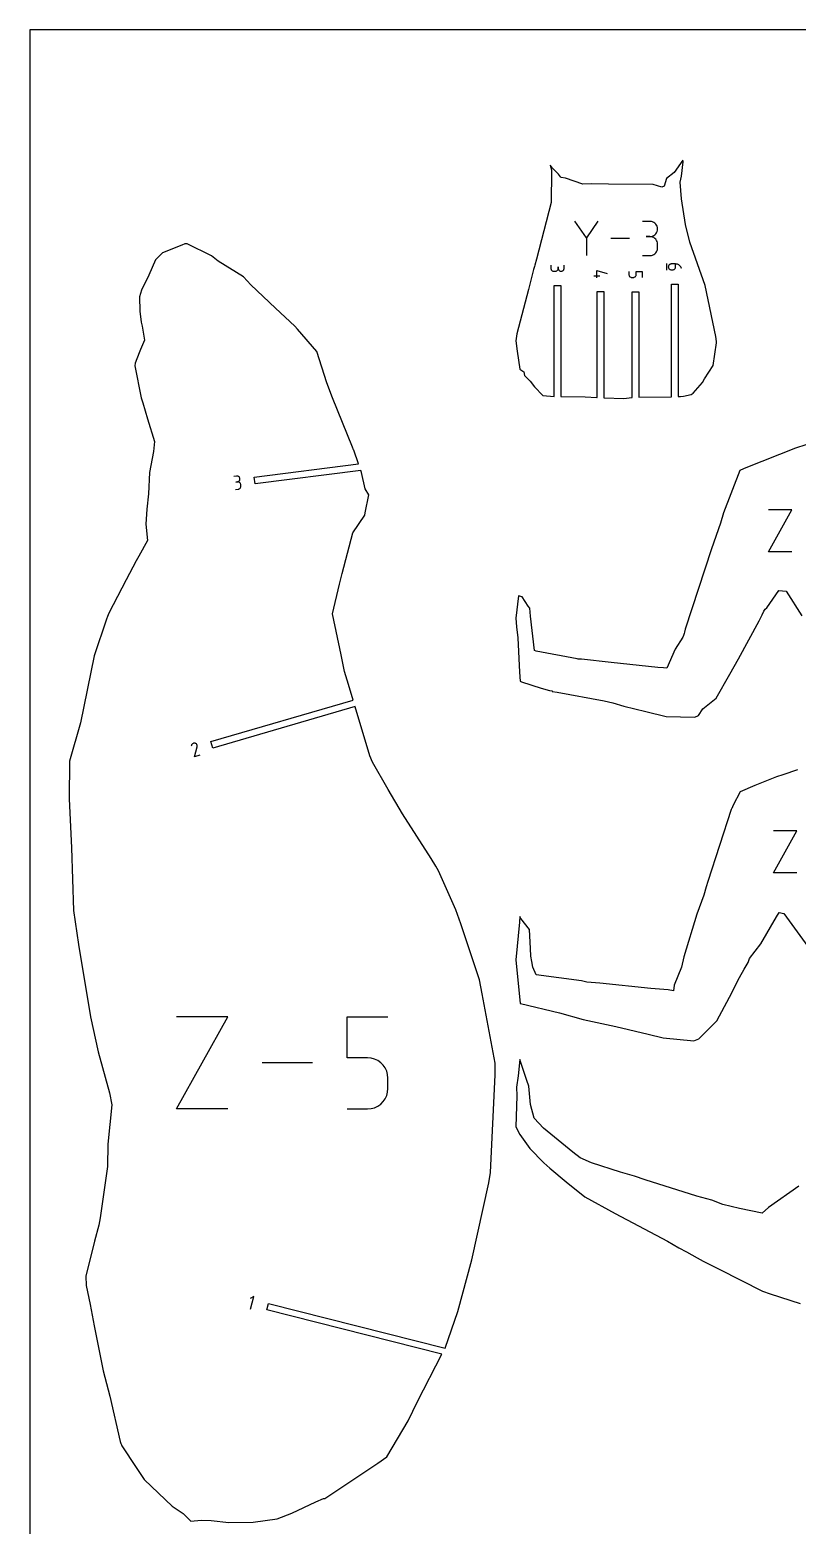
# Model space of a CAD drawing. Extents: x 0 to 560, y 0 to 480.
# Drawn here: x 0 to 130, y 226.6 to 480 of the extents above; entities that cross this region are included whole.
import ezdxf

# ---------------------------------------------------------------- set-up
doc = ezdxf.new("R2010")
doc.units = 0

msp = doc.modelspace()

# ---------------------------------------------------------------- linework, layer by layer
at = {"layer": 'annotation', "color": 1}
for p, q in [((94.310807, 444.758951), (92.371137, 447.563979)), ((96.250112, 447.563979), (94.310807, 444.758951)), ((105.082373, 447.55705), (103.791083, 447.55705)), ((105.314615, 447.536204), (105.082373, 447.55705)), ((105.533146, 447.476131), (105.314615, 447.536204)), ((105.734332, 447.380523), (105.533146, 447.476131)), ((105.914539, 447.253078), (105.734332, 447.380523)), ((106.070131, 447.097488), (105.914539, 447.253078)), ((106.197474, 446.917449), (106.070131, 447.097488)), ((106.292934, 446.716655), (106.197474, 446.917449)), ((106.352875, 446.498802), (106.292934, 446.716655)), ((106.292934, 445.816581), (106.352875, 446.035279)), ((106.373663, 446.267583), (106.352875, 446.498802)), ((106.352875, 446.035279), (106.373663, 446.267583)), ((106.373663, 446.267583), (106.373663, 446.267583)), ((94.310807, 444.984681), (94.310807, 441.748616)), ((101.611006, 444.656297), (98.431465, 444.656297)), ((105.082373, 444.97447), (104.435817, 444.97447)), ((104.435817, 444.97447), (105.082373, 444.97447)), ((105.082373, 444.97447), (105.314615, 444.995321)), ((105.314615, 444.953625), (105.082373, 444.97447)), ((105.082373, 444.97447), (105.082373, 444.97447)), ((105.314615, 444.995321), (105.533146, 445.05543)), ((105.533146, 444.893551), (105.314615, 444.953625)), ((105.533146, 445.05543), (105.734332, 445.151132)), ((105.734332, 444.797944), (105.533146, 444.893551)), ((105.734332, 445.151132), (105.914539, 445.278763)), ((105.914539, 444.670498), (105.734332, 444.797944)), ((105.914539, 445.278763), (106.070131, 445.434657)), ((106.070131, 444.514908), (105.914539, 444.670498)), ((106.070131, 445.434657), (106.197474, 445.615152)), ((106.197474, 444.334869), (106.070131, 444.514908)), ((106.197474, 445.615152), (106.292934, 445.816581)), ((106.292934, 444.134076), (106.197474, 444.334869)), ((106.352875, 443.916222), (106.292934, 444.134076)), ((106.373663, 443.685004), (106.352875, 443.916222)), ((106.373663, 443.038447), (106.373663, 443.685004)), ((106.373663, 443.685004), (106.373663, 443.685004)), ((103.791083, 441.748981), (105.082373, 441.748981)), ((105.082373, 441.748981), (105.314615, 441.769815)), ((105.082373, 441.748981), (105.082373, 441.748981)), ((105.314615, 441.769815), (105.533146, 441.829858)), ((105.533146, 441.829858), (105.734332, 441.925426)), ((105.734332, 441.925426), (105.914539, 442.052833)), ((105.914539, 442.052833), (106.070131, 442.208393)), ((106.070131, 442.208393), (106.197474, 442.38842)), ((106.197474, 442.38842), (106.292934, 442.589228)), ((106.292934, 442.589228), (106.352875, 442.807133)), ((106.352875, 442.807133), (106.373663, 443.038447)), ((88.284804, 440.104693), (88.284804, 439.607274)), ((88.284804, 439.607274), (88.284804, 439.607274)), ((88.284804, 439.607274), (88.292829, 439.517812)), ((88.292829, 439.517812), (88.315958, 439.433632)), ((88.315958, 439.433632), (88.352772, 439.356132)), ((88.352772, 439.356132), (88.401851, 439.286715)), ((88.401851, 439.286715), (88.461774, 439.226779)), ((88.461774, 439.226779), (88.531122, 439.177725)), ((88.531122, 439.177725), (88.608476, 439.140953)), ((88.608476, 439.140953), (88.692415, 439.117863)), ((88.692415, 439.117863), (88.78152, 439.109855)), ((88.78152, 439.109855), (89.030581, 439.109855)), ((89.030581, 439.109855), (89.119649, 439.117863)), ((89.030581, 439.109855), (89.030581, 439.109855)), ((89.119649, 439.117863), (89.203568, 439.140953)), ((89.203568, 439.140953), (89.280916, 439.177725)), ((89.280916, 439.177725), (89.350269, 439.226779)), ((89.350269, 439.226779), (89.410204, 439.286715)), ((89.410204, 439.286715), (89.459297, 439.356132)), ((89.459297, 439.356132), (89.496126, 439.433632)), ((89.496126, 439.433632), (89.519267, 439.517812)), ((89.519267, 439.517812), (89.527297, 439.607274)), ((89.527297, 439.607274), (89.527297, 439.856335)), ((89.527297, 439.856335), (89.527297, 439.607274)), ((89.527297, 439.607274), (89.527297, 439.607274)), ((89.527297, 439.607274), (89.535329, 439.517812)), ((89.535329, 439.517812), (89.558483, 439.433632)), ((89.558483, 439.433632), (89.595349, 439.356132)), ((89.595349, 439.356132), (89.644514, 439.286715)), ((89.644514, 439.286715), (89.704566, 439.226779)), ((89.704566, 439.226779), (89.774094, 439.177725)), ((89.774094, 439.177725), (89.851687, 439.140953)), ((89.851687, 439.140953), (89.935932, 439.117863)), ((89.935932, 439.117863), (90.025418, 439.109855)), ((90.025418, 439.109855), (90.114486, 439.117863)), ((90.025418, 439.109855), (90.025418, 439.109855)), ((90.114486, 439.117863), (90.198406, 439.140953)), ((90.198406, 439.140953), (90.275753, 439.177725)), ((90.275753, 439.177725), (90.345106, 439.226779)), ((90.345106, 439.226779), (90.405041, 439.286715)), ((90.405041, 439.286715), (90.454135, 439.356132)), ((90.454135, 439.356132), (90.490964, 439.433632)), ((90.490964, 439.433632), (90.514105, 439.517812)), ((90.514105, 439.517812), (90.522135, 439.607274)), ((90.522135, 439.607274), (90.522135, 440.104693)), ((96.06771, 437.960205), (96.06771, 439.203962)), ((96.06771, 439.203962), (97.809729, 438.707246)), ((101.50314, 439.052737), (101.50314, 438.555318)), ((101.50314, 438.555318), (101.50314, 438.555318)), ((101.50314, 438.555318), (101.511167, 438.466041)), ((101.511167, 438.466041), (101.534308, 438.381959)), ((101.534308, 438.381959), (101.571155, 438.304488)), ((102.677945, 438.304426), (102.714624, 438.381902)), ((102.714624, 438.381902), (102.737649, 438.466004)), ((102.737649, 438.466004), (102.745633, 438.555318)), ((102.745633, 438.555318), (102.745633, 439.052737)), ((102.745633, 439.052737), (103.74314, 439.052737)), ((103.74314, 439.052737), (103.74314, 438.057899)), ((107.906541, 440.396169), (107.906541, 439.276169)), ((108.194568, 439.925727), (108.186541, 439.83645)), ((108.186541, 439.83645), (108.186541, 439.83645)), ((108.186541, 439.83645), (108.194568, 439.746988)), ((108.217709, 440.00981), (108.194568, 439.925727)), ((108.194568, 439.746988), (108.217709, 439.662808)), ((108.254556, 440.08728), (108.217709, 440.00981)), ((108.217709, 439.662808), (108.254556, 439.585309)), ((108.303699, 440.156721), (108.254556, 440.08728)), ((108.254556, 439.585309), (108.303699, 439.515891)), ((108.363728, 440.216714), (108.303699, 440.156721)), ((108.303699, 439.515891), (108.363728, 439.455955)), ((108.433234, 440.265843), (108.363728, 440.216714)), ((108.363728, 439.455955), (108.433234, 439.406901)), ((108.510808, 440.30269), (108.433234, 440.265843)), ((108.433234, 439.406901), (108.510808, 439.370129)), ((108.59504, 440.325838), (108.510808, 440.30269)), ((108.510808, 439.370129), (108.59504, 439.347039)), ((108.684521, 440.333869), (108.59504, 440.325838)), ((108.59504, 439.347039), (108.684521, 439.339032)), ((109.429034, 440.333869), (108.684521, 440.333869)), ((108.684521, 440.333869), (108.684521, 440.333869)), ((108.684521, 439.339032), (108.932318, 439.339032)), ((108.932318, 439.339032), (109.021756, 439.347039)), ((108.932318, 439.339032), (108.932318, 439.339032)), ((109.021756, 439.347039), (109.105872, 439.370129)), ((109.105872, 439.370129), (109.183277, 439.406901)), ((109.183277, 439.406901), (109.252584, 439.455955)), ((109.252584, 439.455955), (109.312403, 439.515891)), ((109.312403, 439.515891), (109.361346, 439.585309)), ((109.361346, 439.585309), (109.398025, 439.662808)), ((109.398025, 439.662808), (109.42105, 439.746988)), ((109.42105, 439.746988), (109.429034, 439.83645)), ((109.58044, 440.322855), (109.429034, 440.333869)), ((109.429034, 439.83645), (109.429034, 440.333869)), ((109.725912, 440.290707), (109.58044, 440.322855)), ((109.863645, 440.238768), (109.725912, 440.290707)), ((109.991837, 440.16838), (109.863645, 440.238768)), ((110.108683, 440.080886), (109.991837, 440.16838)), ((110.21238, 439.977627), (110.108683, 440.080886)), ((110.301124, 439.859946), (110.21238, 439.977627)), ((110.373113, 439.729185), (110.301124, 439.859946)), ((110.426541, 439.586687), (110.373113, 439.729185)), ((110.426541, 439.586687), (110.426541, 439.586687)), ((95.569729, 438.333023), (96.564567, 438.333023)), ((101.571155, 438.304488), (101.620298, 438.235048)), ((101.620298, 438.235048), (101.680327, 438.175054)), ((101.680327, 438.175054), (101.749833, 438.125925)), ((101.749833, 438.125925), (101.827407, 438.089078)), ((101.827407, 438.089078), (101.911639, 438.06593)), ((101.911639, 438.06593), (102.00112, 438.057899)), ((102.00112, 438.057899), (102.248917, 438.057899)), ((102.248917, 438.057899), (102.338354, 438.065925)), ((102.248917, 438.057899), (102.248917, 438.057899)), ((102.338354, 438.065925), (102.42247, 438.089062)), ((102.42247, 438.089062), (102.499876, 438.125894)), ((102.499876, 438.125894), (102.569183, 438.175008)), ((102.569183, 438.175008), (102.629002, 438.23499)), ((102.629002, 438.23499), (102.677945, 438.304426)), ((35.037632, 404.390318), (34.544172, 404.327689)), ((35.162891, 403.403398), (34.915813, 403.372039)), ((34.915813, 403.372039), (35.162891, 403.403398)), ((35.127393, 404.393616), (35.037632, 404.390318)), ((35.213817, 404.381258), (35.127393, 404.393616)), ((35.162891, 403.403398), (35.25063, 403.42263)), ((35.252652, 403.406696), (35.162891, 403.403398)), ((35.162891, 403.403398), (35.162891, 403.403398)), ((35.295337, 404.354481), (35.213817, 404.381258)), ((35.25063, 403.42263), (35.331225, 403.456199)), ((35.339076, 403.394338), (35.252652, 403.406696)), ((35.370383, 404.314518), (35.295337, 404.354481)), ((35.331225, 403.456199), (35.403466, 403.502529)), ((35.420596, 403.36756), (35.339076, 403.394338)), ((35.437388, 404.262607), (35.370383, 404.314518)), ((35.403466, 403.502529), (35.466141, 403.560043)), ((35.495642, 403.327598), (35.420596, 403.36756)), ((35.494784, 404.199982), (35.437388, 404.262607)), ((35.466141, 403.560043), (35.518038, 403.627164)), ((35.541002, 404.12788), (35.494784, 404.199982)), ((35.562647, 403.275686), (35.495642, 403.327598)), ((35.518038, 403.627164), (35.557948, 403.702315)), ((35.574475, 404.047535), (35.541002, 404.12788)), ((35.557948, 403.702315), (35.584657, 403.78392)), ((35.620043, 403.213062), (35.562647, 403.275686)), ((35.593633, 403.960184), (35.574475, 404.047535)), ((35.584657, 403.78392), (35.596956, 403.870402)), ((35.596956, 403.870402), (35.593633, 403.960184)), ((35.593633, 403.960184), (35.593633, 403.960184)), ((35.666261, 403.140959), (35.620043, 403.213062)), ((35.699734, 403.060615), (35.666261, 403.140959)), ((35.718892, 402.973264), (35.699734, 403.060615)), ((35.750251, 402.726185), (35.718892, 402.973264)), ((35.718892, 402.973264), (35.718892, 402.973264)), ((34.825872, 402.108163), (35.319332, 402.170792)), ((35.319332, 402.170792), (35.407072, 402.190018)), ((35.319332, 402.170792), (35.319332, 402.170792)), ((35.407072, 402.190018), (35.48767, 402.223562)), ((35.48767, 402.223562), (35.559918, 402.269841)), ((35.559918, 402.269841), (35.622603, 402.327269)), ((35.622603, 402.327269), (35.674517, 402.394262)), ((35.674517, 402.394262), (35.714449, 402.469235)), ((35.714449, 402.469235), (35.741189, 402.550603)), ((35.741189, 402.550603), (35.753526, 402.636781)), ((35.753526, 402.636781), (35.750251, 402.726185)), ((125.174133, 391.564494), (129.127161, 398.683874)), ((129.127161, 398.683874), (125.174133, 398.683874)), ((129.127161, 391.564494), (125.174133, 391.564494)), ((27.376486, 358.749716), (27.348867, 358.611135)), ((27.405666, 358.834797), (27.376486, 358.749716)), ((27.448188, 358.911118), (27.405666, 358.834797)), ((27.502375, 358.977678), (27.448188, 358.911118)), ((27.566547, 359.033475), (27.502375, 358.977678)), ((27.639028, 359.077508), (27.566547, 359.033475)), ((27.718138, 359.108777), (27.639028, 359.077508)), ((27.802199, 359.126278), (27.718138, 359.108777)), ((27.889534, 359.129012), (27.802199, 359.126278)), ((27.869943, 356.819744), (28.338021, 358.497849)), ((27.978464, 359.115976), (27.889534, 359.129012)), ((28.063165, 359.086618), (27.978464, 359.115976)), ((27.978464, 359.115976), (27.978464, 359.115976)), ((28.139273, 359.043941), (28.063165, 359.086618)), ((28.205731, 358.989625), (28.139273, 359.043941)), ((28.261484, 358.92535), (28.205731, 358.989625)), ((28.305476, 358.852797), (28.261484, 358.92535)), ((28.336649, 358.773646), (28.305476, 358.852797)), ((28.353949, 358.689577), (28.336649, 358.773646)), ((28.338021, 358.497849), (28.338695, 358.499462)), ((28.338021, 358.497849), (28.338021, 358.497849)), ((28.338695, 358.499462), (28.339323, 358.501074)), ((28.339323, 358.501074), (28.339907, 358.502697)), ((28.339907, 358.502697), (28.340452, 358.504344)), ((28.340452, 358.504344), (28.340961, 358.50603)), ((28.340961, 358.50603), (28.341436, 358.507766)), ((28.341436, 358.507766), (28.341883, 358.509565)), ((28.341883, 358.509565), (28.342303, 358.511442)), ((28.342303, 358.511442), (28.342701, 358.513408)), ((28.342701, 358.513408), (28.356318, 358.602271)), ((28.342701, 358.513408), (28.342701, 358.513408)), ((28.356318, 358.602271), (28.353949, 358.689577)), ((28.82498, 357.098324), (27.869943, 356.819744)), ((125.993475, 337.140454), (129.949201, 344.264693)), ((129.949201, 344.264693), (125.993475, 344.264693)), ((129.949201, 337.140454), (125.993475, 337.140454)), ((24.85174, 297.13821), (33.515334, 312.741289)), ((33.515334, 312.741289), (24.85174, 312.741289)), ((53.749139, 305.792997), (53.749139, 312.741289)), ((53.749139, 312.741289), (60.678839, 312.741289)), ((47.899452, 304.939749), (39.367956, 304.939749)), ((57.213989, 305.792997), (53.749139, 305.792997)), ((57.83612, 305.737385), (57.213989, 305.792997)), ((58.421946, 305.576998), (57.83612, 305.737385)), ((58.961617, 305.321507), (58.421946, 305.576998)), ((59.445285, 304.980586), (58.961617, 305.321507)), ((59.863099, 304.563905), (59.445285, 304.980586)), ((60.205212, 304.081138), (59.863099, 304.563905)), ((60.461772, 303.541957), (60.205212, 304.081138)), ((60.622931, 302.956033), (60.461772, 303.541957)), ((60.678839, 302.333039), (60.622931, 302.956033)), ((60.678839, 300.606974), (60.678839, 302.333039)), ((60.678839, 302.333039), (60.678839, 302.333039)), ((60.204994, 298.856592), (60.461659, 299.396945)), ((60.461659, 299.396945), (60.622899, 299.983678)), ((60.622899, 299.983678), (60.678839, 300.606974)), ((33.515334, 297.13821), (24.85174, 297.13821)), ((53.749139, 297.13821), (57.213989, 297.13821)), ((57.213989, 297.13821), (57.835862, 297.194124)), ((57.213989, 297.13821), (57.213989, 297.13821)), ((57.835862, 297.194124), (58.421551, 297.35532)), ((58.421551, 297.35532), (58.961182, 297.611983)), ((58.961182, 297.611983), (59.444882, 297.954293)), ((59.444882, 297.954293), (59.862777, 298.372436)), ((59.862777, 298.372436), (60.204994, 298.856592)), ((37.958933, 265.363734), (37.354167, 265.00267)), ((37.410598, 263.191885), (37.958933, 265.363734))]:
    msp.add_line(p, q, dxfattribs=at)
at = {"layer": 'boundary', "color": 5}
for p, q in [((88.551367, 456.567477), (88.141939, 457.10151)), ((88.141939, 457.10151), (88.372501, 456.287205)), ((88.372501, 456.287205), (88.396218, 456.001032)), ((89.586535, 455.528856), (88.551367, 456.567477)), ((110.631116, 457.904599), (109.181474, 455.847802)), ((110.403201, 455.221836), (110.690205, 457.616241)), ((110.690205, 457.616241), (110.631116, 457.904599)), ((88.396218, 456.001032), (88.338309, 450.729721)), ((89.896774, 455.117845), (89.586535, 455.528856)), ((90.010884, 455.002024), (89.896774, 455.117845)), ((90.775014, 454.87879), (90.010884, 455.002024)), ((93.679434, 453.84853), (90.775014, 454.87879)), ((95.142659, 453.907147), (93.679434, 453.84853)), ((98.052063, 453.867538), (95.142659, 453.907147)), ((105.60576, 453.78434), (98.052063, 453.867538)), ((107.09785, 453.337701), (105.60576, 453.78434)), ((107.908092, 454.835947), (107.478541, 453.506647)), ((109.181474, 455.847802), (107.908092, 454.835947)), ((110.197459, 454.20019), (110.403201, 455.221836)), ((110.4291, 451.374552), (110.197459, 454.20019)), ((107.478541, 453.506647), (107.09785, 453.337701)), ((111.106144, 447.031196), (110.4291, 451.374552)), ((88.338309, 450.729721), (85.847386, 441.148398)), ((111.842845, 444.045268), (111.106144, 447.031196)), ((25.735669, 443.505887), (22.4628, 442.22002)), ((26.238777, 443.746641), (25.735669, 443.505887)), ((26.630698, 443.75839), (26.238777, 443.746641)), ((30.754444, 441.704548), (26.630698, 443.75839)), ((114.41309, 436.712092), (111.842845, 444.045268)), ((21.28439, 441.041361), (20.151265, 438.433859)), ((22.4628, 442.22002), (21.28439, 441.041361)), ((31.916831, 440.782964), (30.754444, 441.704548)), ((85.847386, 441.148398), (85.591172, 440.158777)), ((20.151265, 438.433859), (18.896411, 435.866909)), ((36.182247, 438.13513), (31.916831, 440.782964)), ((85.314178, 439.401587), (84.479797, 436.003249)), ((85.520075, 439.878616), (85.314178, 439.401587)), ((85.591172, 440.158777), (85.520075, 439.878616)), ((18.896411, 435.866909), (18.56128, 434.736396)), ((37.465111, 436.822754), (36.182247, 438.13513)), ((41.635543, 432.838908), (37.465111, 436.822754)), ((84.479797, 436.003249), (82.523934, 428.507001)), ((88.831733, 417.881142), (88.831733, 436.679993)), ((88.831733, 436.679993), (89.977733, 436.679993)), ((89.977733, 436.679993), (89.977733, 417.864409)), ((108.733541, 417.833841), (108.733541, 436.909169)), ((108.733541, 436.909169), (109.879541, 436.909169)), ((109.879541, 436.909169), (109.879541, 417.868725)), ((116.214336, 428.046812), (114.41309, 436.712092)), ((18.56128, 434.736396), (18.625578, 432.342248)), ((96.116729, 417.718433), (96.116729, 435.654803)), ((96.116729, 435.654803), (97.262729, 435.654803)), ((97.262729, 435.654803), (97.262729, 417.669719)), ((102.05014, 417.686572), (102.05014, 435.628037)), ((102.05014, 435.628037), (103.19614, 435.628037)), ((103.19614, 435.628037), (103.19614, 417.757974)), ((18.625578, 432.342248), (18.858202, 430.452243)), ((44.899464, 429.784394), (41.635543, 432.838908)), ((18.858202, 430.452243), (19.017243, 429.784708)), ((19.017243, 429.784708), (19.439841, 427.395337)), ((45.340498, 429.264154), (44.899464, 429.784394)), ((48.602974, 425.487007), (45.340498, 429.264154)), ((82.523934, 428.507001), (82.368435, 427.321521)), ((18.769585, 425.850787), (18.506803, 425.274658)), ((19.439841, 427.395337), (18.769585, 425.850787)), ((82.368435, 427.321521), (82.548826, 425.532951)), ((115.815362, 423.106218), (116.348307, 426.946719)), ((116.378007, 427.219878), (116.214336, 428.046812)), ((116.348307, 426.946719), (116.378007, 427.219878)), ((17.864955, 423.513809), (17.787047, 423.077371)), ((18.506803, 425.274658), (17.864955, 423.513809)), ((50.292907, 420.170825), (48.602974, 425.487007)), ((82.548826, 425.532951), (83.033473, 422.508234)), ((17.787047, 423.077371), (18.870201, 417.641729)), ((83.033473, 422.508234), (83.691351, 422.034194)), ((83.691351, 422.034194), (83.832894, 421.428722)), ((83.832894, 421.428722), (84.786128, 420.462987)), ((113.956438, 420.273405), (114.318948, 420.846019)), ((114.318948, 420.846019), (115.815362, 423.106218)), ((51.251779, 417.623877), (50.292907, 420.170825)), ((84.786128, 420.462987), (85.526961, 419.524056)), ((85.526961, 419.524056), (86.92419, 418.044435)), ((110.754007, 417.916732), (112.046707, 418.218219)), ((112.046707, 418.218219), (112.375538, 418.451819)), ((112.375538, 418.451819), (113.956438, 420.273405)), ((18.870201, 417.641729), (19.143295, 416.801369)), ((19.143295, 416.801369), (19.938046, 414.114284)), ((54.667093, 409.266314), (51.251779, 417.623877)), ((86.92419, 418.044435), (88.827992, 417.881197)), ((88.827992, 417.881197), (88.831733, 417.881142)), ((89.977733, 417.864409), (90.047733, 417.863387)), ((90.047733, 417.863387), (94.097799, 417.804252)), ((94.097799, 417.804252), (96.046729, 417.721408)), ((96.046729, 417.721408), (96.116729, 417.718433)), ((97.262729, 417.669719), (97.332729, 417.666744)), ((97.332729, 417.666744), (100.627114, 417.526709)), ((100.627114, 417.526709), (101.98014, 417.678708)), ((101.98014, 417.678708), (102.05014, 417.686572)), ((103.19614, 417.757974), (108.733541, 417.833841)), ((109.879541, 417.868725), (110.135373, 417.893282)), ((110.135373, 417.893282), (110.226273, 417.890751)), ((110.226273, 417.890751), (110.754007, 417.916732)), ((19.938046, 414.114284), (21.129239, 410.255143)), ((20.971009, 408.554011), (20.263166, 405.009387)), ((21.129239, 410.255143), (20.971009, 408.554011)), ((54.827128, 408.862835), (54.667093, 409.266314)), ((54.875676, 408.790143), (54.827128, 408.862835)), ((55.682915, 406.461832), (54.875676, 408.790143)), ((129.75925, 409.132434), (121.308793, 405.763521)), ((131.474726, 409.676149), (129.75925, 409.132434)), ((38.010162, 404.218821), (55.682915, 406.461832)), ((121.308793, 405.763521), (120.430727, 405.408896)), ((20.263166, 405.009387), (20.094172, 401.356155)), ((38.154454, 403.081941), (38.010162, 404.218821)), ((56.066546, 405.355329), (38.154454, 403.081941)), ((56.184839, 405.014138), (56.066546, 405.355329)), ((56.807275, 402.213942), (56.184839, 405.014138)), ((120.326796, 405.355675), (117.547314, 398.164753)), ((120.430727, 405.408896), (120.326796, 405.355675)), ((20.094172, 401.356155), (19.792965, 398.790116)), ((57.429946, 401.225334), (56.807275, 402.213942)), ((56.828274, 398.145661), (57.429946, 401.225334)), ((19.792965, 398.790116), (19.673207, 396.21297)), ((56.746283, 397.791064), (56.828274, 398.145661)), ((117.547314, 398.164753), (117.050167, 396.40038)), ((19.673207, 396.21297), (19.905158, 393.44637)), ((54.737474, 394.794502), (56.746283, 397.791064)), ((117.050167, 396.40038), (115.493867, 392.031851)), ((19.905158, 393.44637), (18.441653, 390.80457)), ((52.930694, 387.903185), (54.737474, 394.794502)), ((18.441653, 390.80457), (18.002053, 390.025735)), ((115.493867, 392.031851), (111.06448, 378.435189)), ((18.002053, 390.025735), (16.323145, 386.778693)), ((52.492731, 386.083591), (52.930694, 387.903185)), ((16.323145, 386.778693), (13.392057, 381.134068)), ((51.302976, 381.038702), (52.492731, 386.083591)), ((82.807614, 384.114682), (82.368434, 380.327572)), ((83.418533, 383.9414), (82.807614, 384.114682)), ((84.435761, 382.35604), (83.418533, 383.9414)), ((124.867572, 382.050202), (126.944988, 385.006368)), ((126.944988, 385.006368), (128.187134, 384.871241)), ((128.187134, 384.871241), (130.797589, 380.705021)), ((12.981281, 380.155746), (10.904593, 373.907377)), ((13.137356, 380.59534), (12.981281, 380.155746)), ((13.392057, 381.134068), (13.137356, 380.59534)), ((52.77186, 374.120438), (51.302976, 381.038702)), ((82.368434, 380.327572), (82.477995, 378.841846)), ((84.712189, 382.01999), (84.435761, 382.35604)), ((84.831904, 380.636916), (84.712189, 382.01999)), ((85.511942, 374.83715), (84.831904, 380.636916)), ((123.565004, 379.862462), (124.071832, 380.871464)), ((124.071832, 380.871464), (124.388885, 381.469143)), ((124.388885, 381.469143), (124.51228, 381.692212)), ((124.51228, 381.692212), (124.602515, 381.845398)), ((124.602515, 381.845398), (124.867572, 382.050202)), ((82.477995, 378.841846), (82.671812, 376.952522)), ((110.857931, 377.70938), (110.735331, 377.370647)), ((110.917302, 377.95659), (110.857931, 377.70938)), ((111.06448, 378.435189), (110.917302, 377.95659)), ((120.064581, 373.414714), (123.565004, 379.862462)), ((82.671812, 376.952522), (82.970022, 371.135281)), ((109.351122, 375.054772), (107.909588, 371.808003)), ((110.651788, 377.069226), (109.351122, 375.054772)), ((110.735331, 377.370647), (110.651788, 377.069226)), ((10.904593, 373.907377), (8.576569, 362.57191)), ((53.299134, 371.282748), (52.77186, 374.120438)), ((85.795396, 374.734999), (85.511942, 374.83715)), ((92.762583, 373.426478), (85.795396, 374.734999)), ((92.889534, 373.354065), (92.762583, 373.426478)), ((93.455033, 373.33349), (92.889534, 373.354065)), ((98.525282, 372.818724), (93.455033, 373.33349)), ((106.406613, 371.95355), (98.525282, 372.818724)), ((118.625391, 370.814828), (120.064581, 373.414714)), ((53.96886, 369.088349), (53.299134, 371.282748)), ((82.970022, 371.135281), (83.062024, 369.607306)), ((107.393118, 371.87304), (106.406613, 371.95355)), ((107.909588, 371.808003), (107.393118, 371.87304)), ((116.279375, 366.758014), (118.625391, 370.814828)), ((54.764237, 366.428243), (53.96886, 369.088349)), ((83.062024, 369.607306), (83.288642, 369.519527)), ((83.288642, 369.519527), (86.614023, 368.46308)), ((86.614023, 368.46308), (88.043587, 368.025992)), ((88.043587, 368.025992), (88.524717, 367.99682)), ((88.524717, 367.99682), (88.490462, 367.907085)), ((88.490462, 367.907085), (89.338073, 367.748211)), ((89.338073, 367.748211), (97.289062, 366.2998)), ((30.683542, 359.404031), (54.764237, 366.428243)), ((55.092539, 365.330248), (31.004451, 358.303879)), ((55.112592, 365.26318), (55.092539, 365.330248)), ((57.597268, 356.953279), (55.112592, 365.26318)), ((97.289062, 366.2998), (98.779289, 365.961733)), ((98.779289, 365.961733), (100.645383, 365.39872)), ((100.645383, 365.39872), (104.399867, 364.473582)), ((113.312254, 363.79613), (114.012239, 364.94885)), ((114.012239, 364.94885), (116.279375, 366.758014)), ((8.576569, 362.57191), (6.688958, 356.079079)), ((104.399867, 364.473582), (107.83917, 363.635228)), ((107.83917, 363.635228), (112.655623, 363.536626)), ((112.655623, 363.536626), (113.312254, 363.79613)), ((31.004451, 358.303879), (30.683542, 359.404031)), ((6.688958, 356.079079), (6.6675, 349.716601)), ((58.071843, 355.912148), (57.597268, 356.953279)), ((60.709691, 351.284669), (58.071843, 355.912148)), ((126.211521, 353.326837), (122.874178, 351.935597)), ((126.533245, 353.406301), (126.211521, 353.326837)), ((127.607005, 353.779673), (126.533245, 353.406301)), ((130.074041, 354.592526), (127.607005, 353.779673)), ((6.6675, 349.716601), (7.052006, 341.369305)), ((63.151663, 347.145797), (60.709691, 351.284669)), ((120.359489, 350.887042), (119.184167, 348.614122)), ((122.874178, 351.935597), (120.359489, 350.887042)), ((68.002084, 339.607949), (63.151663, 347.145797)), ((118.858466, 347.900236), (114.88131, 335.666875)), ((118.897866, 348.017803), (118.858466, 347.900236)), ((118.926123, 348.076037), (118.897866, 348.017803)), ((119.184167, 348.614122), (118.926123, 348.076037)), ((7.052006, 341.369305), (7.384918, 330.757945)), ((68.814185, 338.283677), (68.002084, 339.607949)), ((69.227022, 337.478105), (68.814185, 338.283677)), ((72.164056, 330.860417), (69.227022, 337.478105)), ((114.602703, 334.760479), (114.199425, 333.360711)), ((114.88131, 335.666875), (114.602703, 334.760479)), ((114.199425, 333.360711), (113.031412, 330.155166)), ((7.384918, 330.757945), (8.233675, 325.000752)), ((73.030073, 328.49675), (72.164056, 330.860417)), ((83.019336, 329.762973), (82.947286, 328.768996)), ((83.208717, 329.435515), (83.019336, 329.762973)), ((84.664783, 327.564031), (83.208717, 329.435515)), ((113.031412, 330.155166), (110.797546, 322.891538)), ((123.889901, 325.145181), (126.546603, 329.687216)), ((126.546603, 329.687216), (127.000849, 330.404756)), ((127.000849, 330.404756), (127.765798, 330.261334)), ((127.765798, 330.261334), (132.289086, 324.030061)), ((76.20995, 319.034602), (73.030073, 328.49675)), ((82.947286, 328.768996), (82.368435, 322.391202)), ((84.854196, 324.348243), (84.664783, 327.564031)), ((8.233675, 325.000752), (10.273093, 312.752002)), ((84.868379, 323.027908), (84.854196, 324.348243)), ((121.96153, 322.654033), (123.889901, 325.145181)), ((82.368435, 322.391202), (83.106314, 315.035212)), ((85.0764, 322.120682), (84.868379, 323.027908)), ((85.252979, 321.156787), (85.0764, 322.120682)), ((110.797546, 322.891538), (110.399042, 321.190094)), ((121.061435, 320.829732), (121.736271, 321.971394)), ((121.736271, 321.971394), (121.96153, 322.654033)), ((85.780318, 319.854748), (85.252979, 321.156787)), ((93.479727, 318.848523), (85.780318, 319.854748)), ((110.399042, 321.190094), (109.160338, 318.132878)), ((118.56612, 316.070576), (120.237436, 319.435343)), ((120.237436, 319.435343), (121.061435, 320.829732)), ((76.64166, 316.668351), (76.20995, 319.034602)), ((94.398869, 318.631331), (93.479727, 318.848523)), ((96.57396, 318.472904), (94.398869, 318.631331)), ((105.233536, 317.543532), (96.57396, 318.472904)), ((108.190289, 317.297337), (105.233536, 317.543532)), ((109.088638, 317.164834), (108.190289, 317.297337)), ((109.160338, 318.132878), (109.088638, 317.164834)), ((78.866994, 304.877337), (76.64166, 316.668351)), ((83.106314, 315.035212), (83.110895, 314.999385)), ((83.110895, 314.999385), (83.119151, 314.991085)), ((83.119151, 314.991085), (83.146729, 314.985204)), ((83.146729, 314.985204), (89.758408, 313.407216)), ((116.385147, 312.043137), (118.56612, 316.070576)), ((10.273093, 312.752002), (11.563028, 306.832179)), ((89.758408, 313.407216), (93.747889, 312.289349)), ((93.747889, 312.289349), (99.287067, 311.107335)), ((113.345542, 308.993427), (116.385147, 312.043137)), ((99.287067, 311.107335), (104.796627, 309.787875)), ((104.796627, 309.787875), (107.323261, 309.176113)), ((107.323261, 309.176113), (112.491052, 308.675049)), ((11.563028, 306.832179), (13.501843, 299.895193)), ((112.491052, 308.675049), (113.345542, 308.993427)), ((78.845132, 302.928912), (78.866994, 304.877337)), ((83.036675, 305.500049), (82.725737, 302.749568)), ((84.224846, 301.983188), (83.036675, 305.500049)), ((78.037852, 286.382499), (78.845132, 302.928912)), ((82.725737, 302.749568), (82.486089, 300.807028)), ((84.562833, 300.988442), (84.224846, 301.983188)), ((13.501843, 299.895193), (13.888078, 297.814367)), ((82.50022, 299.347573), (82.368435, 294.133831)), ((82.486089, 300.807028), (82.50022, 299.347573)), ((84.818202, 297.90768), (84.562833, 300.988442)), ((13.888078, 297.814367), (13.196755, 291.180178)), ((85.442408, 295.577508), (84.818202, 297.90768)), ((82.368435, 294.133831), (83.012678, 292.826483)), ((87.028627, 293.908404), (85.442408, 295.577508)), ((83.012678, 292.826483), (84.693749, 290.407477)), ((92.023258, 289.837094), (87.028627, 293.908404)), ((13.196755, 291.180178), (13.153141, 287.388114)), ((84.693749, 290.407477), (87.101447, 287.985943)), ((93.245122, 288.85068), (92.023258, 289.837094)), ((13.153141, 287.388114), (11.882527, 278.689107)), ((77.769437, 284.635053), (78.037852, 286.382499)), ((87.101447, 287.985943), (88.088746, 287.100667)), ((88.088746, 287.100667), (90.88708, 284.77332)), ((95.142634, 287.998946), (93.245122, 288.85068)), ((100.105911, 286.43639), (95.142634, 287.998946)), ((102.454159, 285.736599), (100.105911, 286.43639)), ((74.912807, 271.562733), (77.769437, 284.635053)), ((90.88708, 284.77332), (94.041963, 282.264482)), ((104.276613, 285.152659), (102.454159, 285.736599)), ((112.998884, 282.383381), (104.276613, 285.152659)), ((130.304963, 284.026356), (125.153287, 280.416973)), ((94.041963, 282.264482), (99.154074, 279.404302)), ((115.571025, 281.699484), (112.998884, 282.383381)), ((117.438718, 280.949877), (115.571025, 281.699484)), ((99.154074, 279.404302), (108.058779, 274.730407)), ((120.25188, 280.291071), (117.438718, 280.949877)), ((124.106848, 279.448923), (120.25188, 280.291071)), ((125.153287, 280.416973), (124.106848, 279.448923)), ((11.677734, 277.434451), (10.970987, 274.757805)), ((11.882527, 278.689107), (11.677734, 277.434451)), ((10.970987, 274.757805), (9.498801, 268.799918)), ((108.058779, 274.730407), (109.976879, 273.611448)), ((72.518109, 262.799383), (74.912807, 271.562733)), ((109.976879, 273.611448), (111.289892, 272.912207)), ((111.289892, 272.912207), (113.088239, 271.931155)), ((113.088239, 271.931155), (114.072747, 271.363104)), ((114.072747, 271.363104), (116.827186, 269.959303)), ((9.498801, 268.799918), (9.52645, 267.215691)), ((116.827186, 269.959303), (124.170508, 266.238105)), ((9.52645, 267.215691), (10.207031, 263.989178)), ((124.170508, 266.238105), (125.439848, 265.788709)), ((10.207031, 263.989178), (10.906911, 260.409069)), ((40.141236, 263.066635), (40.421768, 264.177768)), ((40.421768, 264.177768), (70.357647, 256.61974)), ((125.439848, 265.788709), (130.554806, 264.183807)), ((69.818033, 255.574018), (40.141236, 263.066635)), ((70.357647, 256.61974), (72.518109, 262.799383)), ((10.906911, 260.409069), (12.415788, 252.768666)), ((65.661895, 247.569699), (69.818033, 255.574018)), ((12.415788, 252.768666), (13.558144, 248.451573)), ((13.558144, 248.451573), (15.321846, 240.794525)), ((64.08416, 244.311517), (65.661895, 247.569699)), ((60.485558, 238.192011), (64.08416, 244.311517)), ((15.321846, 240.794525), (15.410464, 240.469378)), ((15.410464, 240.469378), (15.511819, 240.204772)), ((15.511819, 240.204772), (15.584039, 240.019703)), ((15.584039, 240.019703), (18.015105, 236.367735)), ((58.95698, 237.121979), (60.485558, 238.192011)), ((18.015105, 236.367735), (19.355408, 234.366282)), ((49.963004, 231.119105), (58.95698, 237.121979)), ((19.355408, 234.366282), (19.440068, 234.279485)), ((19.440068, 234.279485), (24.096533, 229.84151)), ((48.458202, 230.556761), (49.749078, 231.126576)), ((49.749078, 231.126576), (49.963004, 231.119105)), ((24.096533, 229.84151), (25.989851, 228.567158)), ((25.989851, 228.567158), (27.280891, 227.268298)), ((41.919687, 227.690175), (44.372249, 228.608762)), ((44.372249, 228.608762), (48.458202, 230.556761)), ((27.280891, 227.268298), (29.03805, 227.473149)), ((29.03805, 227.473149), (30.721474, 227.419646)), ((30.721474, 227.419646), (33.708334, 227.070634)), ((33.708334, 227.070634), (37.832612, 227.09139)), ((37.832612, 227.09139), (41.919687, 227.690175))]:
    msp.add_line(p, q, dxfattribs=at)
at = {"layer": 'frame', "color": 5}
for p, q in [((560, 480), (0, 480)), ((0, 480), (0, 0))]:
    msp.add_line(p, q, dxfattribs=at)

doc.saveas('drawing.dxf')
